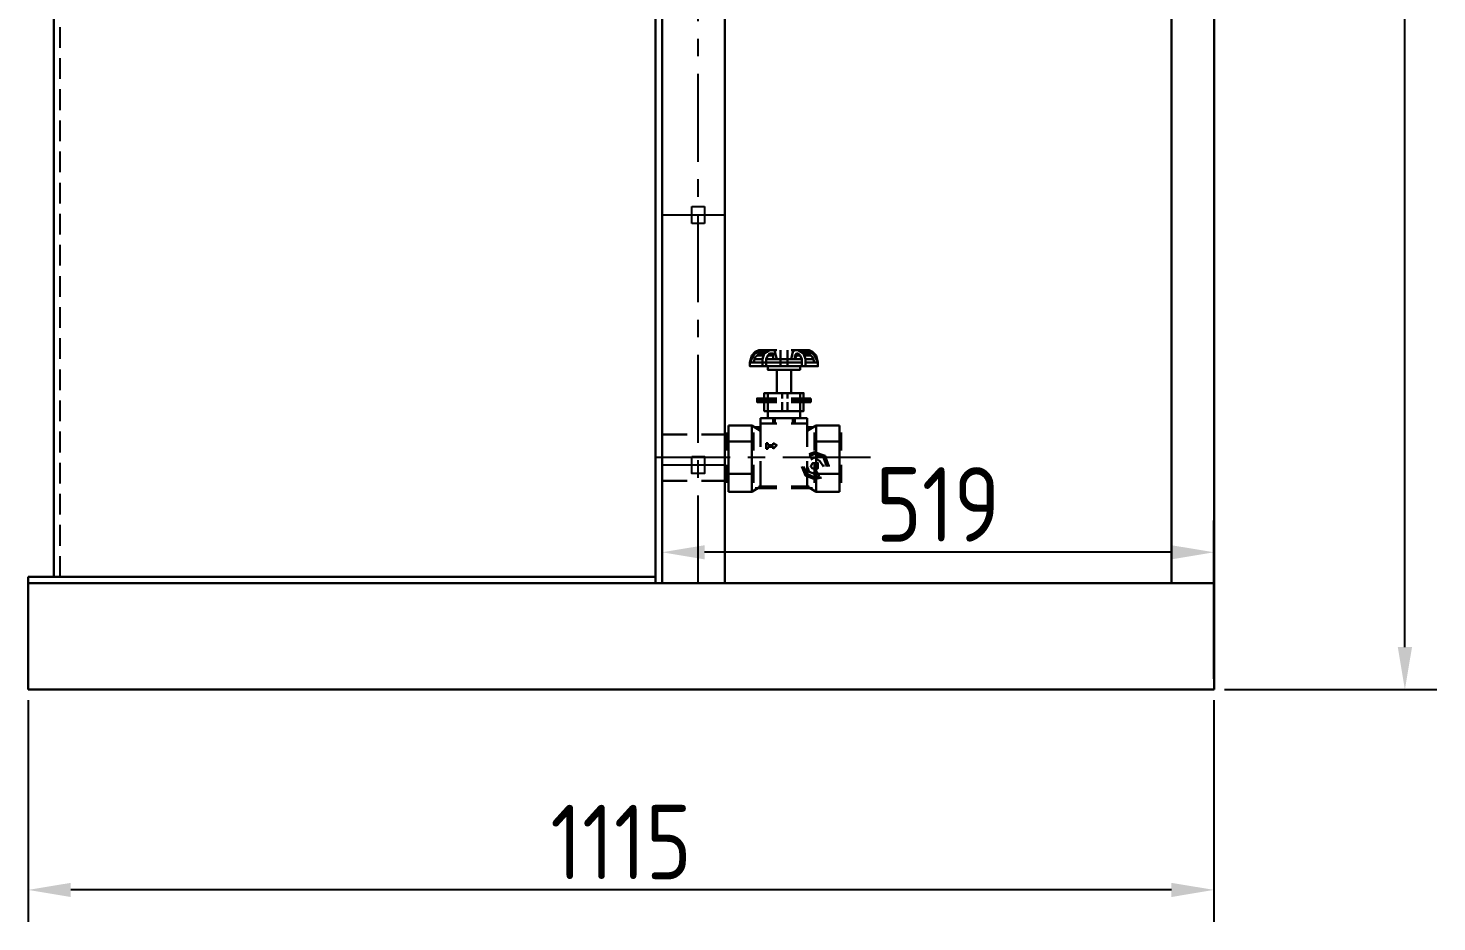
# Model space of a CAD drawing. Header units: millimetres. Extents: x 70841 to 133731, y -170061 to -164340.
# Drawn here: x 74290 to 75614, y -167253 to -166413 of the extents above; entities that cross this region are included whole.
import ezdxf

# ---------------------------------------------------------------- set-up
doc = ezdxf.new("R2010")
doc.units = ezdxf.units.MM
doc.header["$LTSCALE"] = 13
doc.linetypes.add('CENTERX2', pattern=[101.6, 63.5, -12.7, 12.7, -12.7])
doc.linetypes.add('DASHED', pattern=[0.75, 0.5, -0.25])
for name, color, linetype in [('1', 4, 'Continuous'), ('4虚线层', 6, 'DASHED'), ('粗实线', 4, 'Continuous')]:
    doc.layers.add(name, color=color, linetype=linetype)
doc.layers.add('标注、文本', color=3, linetype='Continuous', lineweight=25)
doc.styles.get("Standard").update_dxf_attribs({"font": 'gbenor.shx', "bigfont": 'gbcbig.shx'})
doc.dimstyles.new('1-15', dxfattribs={"dimscale": 20, "dimtxt": 3.5, "dimasz": 2, "dimexe": 1.5, "dimexo": 0.5, "dimgap": 0.5, "dimtad": 1, "dimtoh": 1, "dimdec": 1, "dimdsep": 46, "dimtxsty": 'Standard', "dimcen": 2.5, "dimclrd": 3, "dimclre": 3, "dimclrt": 3, "dimadec": 0, "dimazin": 2, "dimtfac": 1, "dimtdec": 1, "dimtmove": 0, "dimatfit": 2, "dimfxl": 1, "dimarcsym": 0})

# ---------------------------------------------------------------- blocks, each defined once
blk = doc.blocks.new('A$C4C206FB1')
at = {"layer": '标注、文本', "color": 4, "lineweight": 30}
for points in [[(58.52, 85.61), (56.35, 84.53), (54.19, 82.36)], [(68.28, 85.61), (65.02, 85.61), (61.77, 83.45), (60.69, 80.2)], [(69.36, 80.2), (68.28, 84.53), (68.28, 85.61)], [(78.03, 80.2), (79.11, 84.53), (80.2, 85.61)], [(78.03, 85.61), (88.87, 85.61)], [(86.7, 80.2), (85.61, 83.45), (82.36, 85.61)], [(93.2, 82.36), (91.03, 84.53), (88.87, 85.61)], [(69.36, 75.86), (53.1, 75.86), (53.1, 78.03)], [(69.36, 75.86), (53.1, 75.86), (53.1, 78.03), (60.69, 78.03)], [(58.52, 84.53), (56.35, 83.45), (55.27, 82.36)], [(58.52, 83.45), (57.44, 82.36), (56.35, 81.28)], [(58.52, 82.36), (57.44, 82.36), (56.35, 81.28)], [(65.02, 83.45), (63.94, 82.36), (62.86, 80.2)], [(65.02, 82.36), (63.94, 82.36), (62.86, 80.2)], [(62.86, 75.86), (62.86, 80.2), (62.86, 78.03)], [(62.86, 78.03), (84.53, 78.03)], [(67.19, 80.2), (67.19, 82.36), (67.19, 83.45), (66.11, 83.45)], [(67.19, 82.36), (66.11, 82.36)], [(67.19, 82.36), (67.19, 80.2)], [(94.28, 78.03), (94.28, 75.86), (78.03, 75.86)], [(86.7, 78.03), (94.28, 78.03), (94.28, 75.86), (78.03, 75.86)], [(81.28, 83.45), (80.2, 82.36)], [(80.2, 80.2), (81.28, 82.36)], [(84.53, 80.2), (83.45, 82.36), (82.36, 83.45)], [(84.53, 80.2), (83.45, 82.36), (82.36, 82.36)], [(84.53, 75.86), (84.53, 80.2), (84.53, 78.03)], [(92.12, 82.36), (91.03, 83.45), (88.87, 84.53)], [(91.03, 81.28), (89.95, 82.36), (88.87, 83.45)], [(91.03, 81.28), (89.95, 82.36), (88.87, 82.36)], [(69.36, 55.27), (57.44, 55.27), (57.44, 56.35), (69.36, 56.35)], [(69.36, 54.19), (57.44, 54.19), (57.44, 55.27), (69.36, 55.27)], [(61.77, 56.35), (61.77, 59.61), (85.61, 59.61), (85.61, 56.35)], [(85.61, 54.19), (85.61, 48.77), (61.77, 48.77), (61.77, 54.19)], [(89.95, 56.35), (89.95, 55.27), (78.03, 55.27)], [(78.03, 56.35), (89.95, 56.35)], [(89.95, 55.27), (89.95, 54.19), (78.03, 54.19)], [(78.03, 55.27), (89.95, 55.27)], [(69.36, 41.18), (59.61, 41.18), (59.61, 44.43), (69.36, 44.43)], [(87.78, 44.43), (87.78, 41.18), (78.03, 41.18)], [(78.03, 44.43), (87.78, 44.43)], [(0, 34.68), (15.17, 34.68)], [(23.84, 34.68), (39.01, 34.68)], [(39.01, 24.93), (39.01, 35.76)], [(40.1, 40.1), (40.1, 30.34), (40.1, 10.84), (40.1, 0)], [(54.19, 40.1), (54.19, 30.34), (54.19, 10.84), (54.19, 0)], [(59.61, 41.18), (59.61, 27.09)], [(87.78, 41.18), (87.78, 27.09)], [(107.29, 40.1), (107.29, 30.34), (93.2, 30.34)], [(93.2, 40.1), (93.2, 30.34), (93.2, 10.84), (93.2, 0)], [(107.29, 40.1), (107.29, 30.34), (107.29, 10.84), (107.29, 0)], [(108.37, 24.93), (108.37, 35.76)], [(62.86, 29.26), (63.94, 29.26), (63.94, 28.18)], [(62.86, 29.26), (62.86, 28.18)], [(62.86, 26.01), (63.94, 26.01), (63.94, 27.09)], [(67.19, 26.01), (67.19, 27.09), (63.94, 27.09)], [(67.19, 29.26), (69.36, 28.18), (67.19, 26.01)], [(67.19, 29.26), (67.19, 28.18)], [(59.61, 18.42), (59.61, 3.25)], [(87.78, 18.42), (87.78, 3.25), (93.2, 0)], [(100.79, 15.17), (98.62, 21.67), (92.12, 23.84), (88.87, 22.76)], [(99.7, 15.17), (97.54, 20.59), (92.12, 22.76), (88.87, 21.67)], [(97.54, 15.17), (95.37, 18.42), (92.12, 20.59), (89.95, 19.51)], [(55.27, 16.26), (55.27, 5.42)], [(84.53, 15.17), (86.7, 9.75), (92.12, 7.59), (96.45, 8.67)], [(85.61, 15.17), (87.78, 10.84), (92.12, 8.67), (95.37, 9.75)], [(87.78, 15.17), (88.87, 11.92), (92.12, 10.84), (94.28, 11.92)], [(92.12, 16.26), (92.12, 5.42)], [(107.29, 10.84), (93.2, 10.84)], [(99.7, 15.17), (99.7, 16.26)], [(100.79, 15.17), (100.79, 16.26)], [(0, 6.5), (15.17, 6.5)], [(23.84, 6.5), (39.01, 6.5)], [(56.35, 2.17), (69.36, 2.17)], [(58.52, 3.25), (69.36, 3.25)], [(78.03, 3.25), (87.78, 3.25)], [(78.03, 3.25), (88.87, 3.25)], [(78.03, 2.17), (91.03, 2.17)]]:
    blk.add_lwpolyline(points, dxfattribs=at)
for points in [[(83.45, 75.86), (83.45, 73.69), (63.94, 73.69), (63.94, 75.86)], [(78.03, 73.69), (78.03, 59.61), (69.36, 59.61), (69.36, 73.69)], [(83.45, 48.77), (83.45, 44.43), (63.94, 44.43), (63.94, 48.77)], [(94.28, 15.17), (94.28, 17.34), (92.12, 17.34), (91.03, 17.34), (89.95, 15.17), (91.03, 14.09), (92.12, 14.09), (94.28, 14.09)], [(93.2, 15.17), (93.2, 16.26), (92.12, 16.26), (92.12, 15.17)]]:
    blk.add_lwpolyline(points, close=True, dxfattribs=at)
for points in [[(58.52, 85.61), (58.52, 85.61), (69.36, 85.61), (69.36, 85.61)], [(71.53, 85.61), (71.53, 85.61), (71.53, 75.86), (71.53, 75.86)], [(75.86, 85.61), (75.86, 85.61), (75.86, 75.86), (75.86, 75.86)], [(79.11, 84.53), (79.11, 84.53), (79.11, 85.61), (79.11, 85.61)], [(82.36, 85.61), (82.36, 85.61), (80.2, 85.61), (80.2, 85.61)], [(53.1, 78.03), (53.1, 78.03), (54.19, 82.36), (54.19, 82.36)], [(53.1, 78.03), (53.1, 78.03), (55.27, 82.36), (55.27, 82.36)], [(55.27, 78.03), (55.27, 78.03), (56.35, 81.28), (56.35, 81.28)], [(55.27, 78.03), (55.27, 78.03), (56.35, 81.28), (56.35, 81.28)], [(60.69, 78.03), (60.69, 78.03), (55.27, 78.03), (55.27, 78.03)], [(56.35, 80.2), (56.35, 80.2), (60.69, 80.2), (60.69, 80.2)], [(58.52, 84.53), (58.52, 84.53), (63.94, 84.53), (63.94, 84.53)], [(58.52, 83.45), (58.52, 83.45), (61.77, 83.45), (61.77, 83.45)], [(58.52, 82.36), (58.52, 82.36), (61.77, 82.36), (61.77, 82.36)], [(60.69, 80.2), (60.69, 80.2), (60.69, 75.86), (60.69, 75.86)], [(60.69, 78.03), (60.69, 78.03), (62.86, 78.03), (62.86, 78.03)], [(62.86, 80.2), (62.86, 80.2), (84.53, 80.2), (84.53, 80.2)], [(84.53, 78.03), (84.53, 78.03), (62.86, 78.03), (62.86, 78.03)], [(65.02, 83.45), (65.02, 83.45), (66.11, 83.45), (66.11, 83.45)], [(65.02, 82.36), (65.02, 82.36), (66.11, 82.36), (66.11, 82.36)], [(80.2, 82.36), (80.2, 82.36), (80.2, 80.2), (80.2, 80.2)], [(82.36, 83.45), (82.36, 83.45), (81.28, 83.45), (81.28, 83.45)], [(82.36, 82.36), (82.36, 82.36), (81.28, 82.36), (81.28, 82.36)], [(88.87, 84.53), (88.87, 84.53), (83.45, 84.53), (83.45, 84.53)], [(88.87, 83.45), (88.87, 83.45), (85.61, 83.45), (85.61, 83.45)], [(88.87, 82.36), (88.87, 82.36), (85.61, 82.36), (85.61, 82.36)], [(86.7, 80.2), (86.7, 80.2), (91.03, 80.2), (91.03, 80.2)], [(91.03, 80.2), (91.03, 80.2), (86.7, 80.2), (86.7, 80.2)], [(86.7, 80.2), (86.7, 80.2), (86.7, 75.86), (86.7, 75.86)], [(94.28, 78.03), (94.28, 78.03), (86.7, 78.03), (86.7, 78.03)], [(86.7, 78.03), (86.7, 78.03), (92.12, 78.03), (92.12, 78.03)], [(92.12, 78.03), (92.12, 78.03), (91.03, 81.28), (91.03, 81.28)], [(92.12, 78.03), (92.12, 78.03), (91.03, 81.28), (91.03, 81.28)], [(94.28, 78.03), (94.28, 78.03), (92.12, 82.36), (92.12, 82.36)], [(94.28, 78.03), (94.28, 78.03), (93.2, 82.36), (93.2, 82.36)], [(94.28, 75.86), (94.28, 75.86), (94.28, 78.03), (94.28, 78.03)], [(63.94, 59.61), (63.94, 59.61), (63.94, 56.35), (63.94, 56.35)], [(63.94, 54.19), (63.94, 54.19), (63.94, 48.77), (63.94, 48.77)], [(72.61, 59.61), (72.61, 59.61), (72.61, 56.35), (72.61, 56.35)], [(72.61, 54.19), (72.61, 54.19), (72.61, 48.77), (72.61, 48.77)], [(75.86, 59.61), (75.86, 59.61), (75.86, 56.35), (75.86, 56.35)], [(75.86, 54.19), (75.86, 54.19), (75.86, 48.77), (75.86, 48.77)], [(83.45, 59.61), (83.45, 59.61), (83.45, 56.35), (83.45, 56.35)], [(83.45, 54.19), (83.45, 54.19), (83.45, 48.77), (83.45, 48.77)], [(67.19, 44.43), (67.19, 44.43), (67.19, 41.18), (67.19, 41.18)], [(68.28, 44.43), (68.28, 44.43), (68.28, 41.18), (68.28, 41.18)], [(79.11, 44.43), (79.11, 44.43), (79.11, 41.18), (79.11, 41.18)], [(80.2, 44.43), (80.2, 44.43), (80.2, 41.18), (80.2, 41.18)], [(40.1, 40.1), (40.1, 40.1), (46.6, 40.1), (46.6, 40.1)], [(40.1, 30.34), (40.1, 30.34), (40.1, 40.1), (40.1, 40.1)], [(46.6, 40.1), (46.6, 40.1), (54.19, 40.1), (54.19, 40.1)], [(54.19, 40.1), (54.19, 40.1), (59.61, 36.85), (59.61, 36.85)], [(55.27, 35.76), (55.27, 35.76), (55.27, 24.93), (55.27, 24.93)], [(56.35, 39.01), (56.35, 39.01), (59.61, 39.01), (59.61, 39.01)], [(58.52, 37.93), (58.52, 37.93), (59.61, 37.93), (59.61, 37.93)], [(93.2, 40.1), (93.2, 40.1), (87.78, 36.85), (87.78, 36.85)], [(87.78, 39.01), (87.78, 39.01), (91.03, 39.01), (91.03, 39.01)], [(87.78, 37.93), (87.78, 37.93), (88.87, 37.93), (88.87, 37.93)], [(92.12, 35.76), (92.12, 35.76), (92.12, 24.93), (92.12, 24.93)], [(107.29, 40.1), (107.29, 40.1), (93.2, 40.1), (93.2, 40.1)], [(40.1, 30.34), (40.1, 30.34), (46.6, 30.34), (46.6, 30.34)], [(46.6, 30.34), (46.6, 30.34), (54.19, 30.34), (54.19, 30.34)], [(62.86, 26.01), (62.86, 26.01), (62.86, 28.18), (62.86, 28.18)], [(63.94, 28.18), (63.94, 28.18), (67.19, 28.18), (67.19, 28.18)], [(39.01, 5.42), (39.01, 5.42), (39.01, 16.26), (39.01, 16.26)], [(40.1, 10.84), (40.1, 10.84), (46.6, 10.84), (46.6, 10.84)], [(46.6, 10.84), (46.6, 10.84), (54.19, 10.84), (54.19, 10.84)], [(97.54, 15.17), (97.54, 15.17), (97.54, 16.26), (97.54, 16.26)], [(108.37, 5.42), (108.37, 5.42), (108.37, 16.26), (108.37, 16.26)], [(54.19, 0), (54.19, 0), (59.61, 3.25), (59.61, 3.25)], [(59.61, 3.25), (59.61, 3.25), (69.36, 3.25), (69.36, 3.25)], [(45.52, 0), (45.52, 0), (40.1, 0), (40.1, 0)], [(54.19, 0), (54.19, 0), (45.52, 0), (45.52, 0)], [(93.2, 0), (93.2, 0), (107.29, 0), (107.29, 0)]]:
    blk.add_open_spline(points, degree=3, dxfattribs=at)
blk = doc.blocks.new('*D1704')
at = {"layer": 'Defpoints', "color": 0, "transparency": 16777216}
for p in [(74885.5, -166905.5), (74885.5, -166934.6), (75404.5, -167034.6)]:
    blk.add_point(p, dxfattribs=at)
at = {"layer": '标注、文本', "color": 3, "lineweight": -2, "transparency": 16777216}
for p, q in [((74885.5, -166924.6), (74885.5, -166875.5)), ((75404.5, -167024.6), (75404.5, -166875.5)), ((75364.5, -166905.5), (74925.5, -166905.5))]:
    blk.add_line(p, q, dxfattribs=at)
at = {"layer": '标注、文本', "color": 3, "transparency": 16777216}
for points in [[(74925.5, -166898.9), (74925.5, -166912.2), (74885.5, -166905.5)], [(75364.5, -166898.9), (75364.5, -166912.2), (75404.5, -166905.5)]]:
    blk.add_solid(points, dxfattribs=at)
at = {"layer": '标注、文本', "color": 3, "transparency": 16777216, "insert": (75145, -166860.5), "char_height": 70, "attachment_point": 5}
blk.add_mtext('519', dxfattribs=at)
blk = doc.blocks.new('*D1705')
at = {"layer": 'Defpoints', "color": 0, "transparency": 16777216}
for p in [(74289.5, -167034.6), (75404.5, -167034.6), (74289.5, -167222.9)]:
    blk.add_point(p, dxfattribs=at)
at = {"layer": '标注、文本', "color": 3, "lineweight": -2, "transparency": 16777216}
for p, q in [((74289.5, -167044.6), (74289.5, -167252.9)), ((75404.5, -167044.6), (75404.5, -167252.9)), ((75364.5, -167222.9), (74329.5, -167222.9))]:
    blk.add_line(p, q, dxfattribs=at)
at = {"layer": '标注、文本', "color": 3, "transparency": 16777216}
for points in [[(74329.5, -167216.3), (74329.5, -167229.6), (74289.5, -167222.9)], [(75364.5, -167216.3), (75364.5, -167229.6), (75404.5, -167222.9)]]:
    blk.add_solid(points, dxfattribs=at)
at = {"layer": '标注、文本', "color": 3, "transparency": 16777216, "insert": (74847, -167177.9), "char_height": 70, "attachment_point": 5}
blk.add_mtext('1115', dxfattribs=at)
blk = doc.blocks.new('*D1706')
at = {"layer": 'Defpoints', "color": 0, "transparency": 16777216}
for p in [(75404.5, -165484.6), (75584, -165484.6), (75404.5, -167034.6)]:
    blk.add_point(p, dxfattribs=at)
at = {"layer": '标注、文本', "color": 3, "lineweight": -2, "transparency": 16777216}
for p, q in [((75414.5, -165484.6), (75614, -165484.6)), ((75584, -166994.6), (75584, -165524.6)), ((75414.5, -167034.6), (75614, -167034.6))]:
    blk.add_line(p, q, dxfattribs=at)
at = {"layer": '标注、文本', "color": 3, "transparency": 16777216}
for points in [[(75577.3, -165524.6), (75590.7, -165524.6), (75584, -165484.6)], [(75577.3, -166994.6), (75590.7, -166994.6), (75584, -167034.6)]]:
    blk.add_solid(points, dxfattribs=at)
at = {"layer": '标注、文本', "color": 3, "transparency": 16777216, "insert": (75539, -166259.6), "char_height": 70, "attachment_point": 5, "rotation": 90}
blk.add_mtext('1600', dxfattribs=at)

msp = doc.modelspace()

# ---------------------------------------------------------------- linework, layer by layer
at = {"layer": '1', "color": 1, "linetype": 'CENTERX2', "lineweight": -3, "ltscale": 0.1}
for p, q in [((74919.519, -166934.568), (74919.519, -165484.614)), ((74919.519, -166934.568), (74919.519, -165484.614)), ((74944.519, -166588.568), (74885.519, -166588.568)), ((75081.679, -166816.568), (74879.519, -166816.568)), ((74944.519, -166823.568), (74885.519, -166823.568))]:
    msp.add_line(p, q, dxfattribs=at)
at = {"layer": '4虚线层', "ltscale": 3}
msp.add_line((74319.519, -166928.568), (74319.519, -165619.718), dxfattribs=at)
at = {"layer": '标注、文本'}
msp.add_line((74879.519, -165563.568), (74879.519, -166926.568), dxfattribs=at)
at = {"layer": '粗实线', "lineweight": 30}
for p, q in [((74879.519, -166934.568), (74879.519, -165484.614)), ((74885.519, -166934.568), (74885.519, -165484.614)), ((74944.519, -166934.568), (74944.519, -165484.614)), ((75364.519, -166934.568), (75364.519, -165484.614)), ((75404.519, -166934.568), (75404.519, -165484.614)), ((74313.519, -166928.568), (74313.519, -165619.718)), ((74879.519, -166928.568), (74289.519, -166928.568)), ((74289.519, -166928.568), (74289.519, -167034.568)), ((74879.519, -166934.568), (74289.519, -166934.568)), ((74879.519, -166934.568), (75404.519, -166934.568)), ((75404.519, -166934.568), (75404.519, -167034.568)), ((74289.519, -167034.568), (75404.519, -167034.568))]:
    msp.add_line(p, q, dxfattribs=at)
at = {"layer": '粗实线'}
for p, q in [((74913.519, -166580.568), (74925.519, -166580.568)), ((74913.519, -166596.568), (74913.519, -166580.568)), ((74925.519, -166580.568), (74925.519, -166596.568)), ((74925.519, -166596.568), (74913.519, -166596.568))]:
    msp.add_line(p, q, dxfattribs=at)
msp.add_lwpolyline([(74913.519, -166815.568), (74925.519, -166815.568), (74925.519, -166831.568), (74913.519, -166831.568)], close=True, dxfattribs=at)

# ---------------------------------------------------------------- block references
at = {"layer": '标注、文本', "xscale": 1.555200000002515, "yscale": 1.555200000000696, "zscale": 1.5552}
msp.add_blockref('A$C4C206FB1', (74885.519, -166848.591), dxfattribs=at)

# ---------------------------------------------------------------- dimensions: what is measured, and where the dimension line sits
at = {"layer": '标注、文本'}
dim = msp.add_linear_dim(base=(75584.016, -165484.614), p1=(75404.519, -167034.568), p2=(75404.519, -165484.614), angle=90, text='1600', dimstyle='1-15', dxfattribs=at)
dim.commit()
dim.dimension.update_dxf_attribs({"geometry": '*D1706', "text_midpoint": (75539.016, -166259.591)})
for base, p2, picture, middle in [((74885.519, -166905.529), (74885.519, -166934.568), '*D1704', (75145.019, -166860.529)), ((74289.519, -167222.92), (74289.519, -167034.568), '*D1705', (74847.019, -167177.92))]:
    dim = msp.add_linear_dim(base=base, p1=(75404.519, -167034.568), p2=p2, dimstyle='1-15', dxfattribs=at)
    dim.commit()
    dim.dimension.update_dxf_attribs({"geometry": picture, "text_midpoint": middle})

doc.saveas('drawing.dxf')
